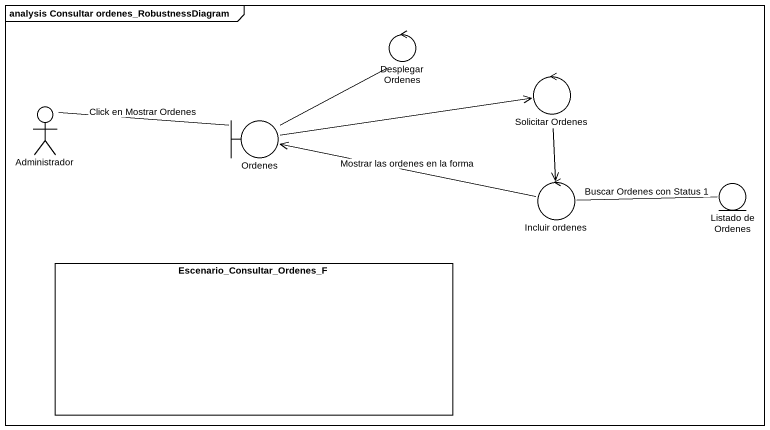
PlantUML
@startuml
mainframe analysis Consultar ordenes_RobustnessDiagram
control "Desplegar Ordenes" as Desplegar_Ordenes
actor Administrador
control "Solicitar Ordenes" as Solicitar_Ordenes
boundary Ordenes
control "Incluir ordenes" as Incluir_ordenes
entity "Listado de Ordenes" as Listado_de_Ordenes
rectangle "Escenario_Consultar_Ordenes_F" as Escenario_Consultar_Ordenes
Desplegar_Ordenes -- Ordenes
Administrador -right- Ordenes : Click en Mostrar Ordenes
Solicitar_Ordenes --> Incluir_ordenes
Ordenes -right-> Solicitar_Ordenes
Incluir_ordenes -left-> Ordenes : Mostrar las ordenes en la forma
Incluir_ordenes -right- Listado_de_Ordenes : Buscar Ordenes con Status 1
@enduml
